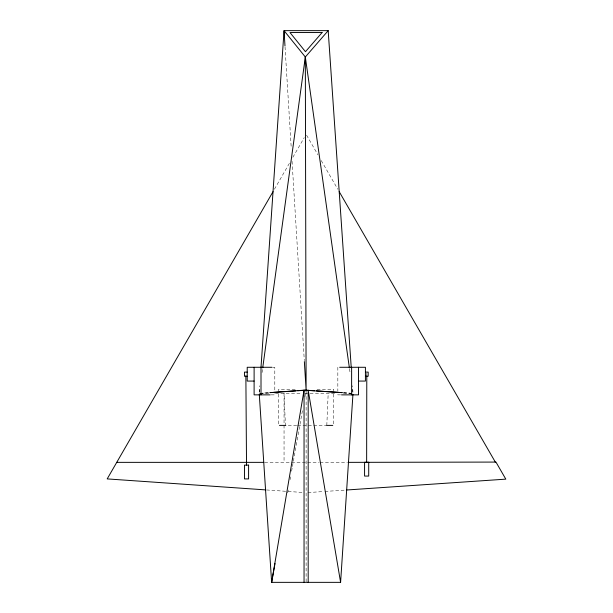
<?xml version="1.0" encoding="UTF-8"?>
<svg xmlns="http://www.w3.org/2000/svg" width="613" height="613" viewBox="0 0 613 613"><rect width="100%" height="100%" fill="white"/><g stroke="black" fill="none" stroke-linecap="round" stroke-linejoin="round"><path stroke-width="0.46" stroke-dasharray="3.06 2.3" d="M366.789 375.899L366.789 373.049M326.806 425.391L328.185 393.393M268.77 393.393L259.222 393.393L259.743 385.784M268.601 392.749L259.222 393.393L259.736 389.6M262.073 372.543L262.594 368.758M287.689 492.86L288.194 490.032M290.056 479.673L290.562 476.845M291.581 471.198L292.255 467.428M292.424 466.485L302.73 409.024M304.929 396.78L305.948 391.125M274.44 189.21L289.566 163.012M292.876 157.28L304.224 137.634M259.222 393.393L268.755 392.711M308.002 492.576L324.032 491.503M324.974 491.442L345.717 490.055M272.961 367.279L274.8 367.279L274.8 391.056M295.175 389.255L278.532 389.255L278.532 425.391M317.051 389.255L333.702 389.255L333.702 425.391M275.452 393.393L302.14 393.393M304.738 393.393L308.186 393.393M310.086 393.393L336.775 393.393M343.456 393.393L353.011 393.393L352.49 385.784M271.122 394.864L274.8 394.864L274.8 392.006M340.59 394.864L337.832 394.864L337.832 392.006M296.707 425.391L285.428 425.391L284.049 393.393L284.049 462.355M297.65 425.391L325.863 425.391M264.67 462.355L290.677 462.355M291.627 462.355L319.105 462.355M320.055 462.355L347.533 462.355M343.632 392.749L353.011 393.393L352.467 389.6M266.502 489.956L287.252 491.388M288.194 491.457L304.224 492.568M343.472 392.711L353.011 393.393M306.584 135.174L317.932 154.828M321.243 160.56L337.786 189.21M349.517 368.758L350.184 373.493M285.037 46.864L291.244 147.948M292.064 161.303L304.301 360.62M337.832 367.279L337.832 391.056M306.117 391.14L306.117 582.35"/><path stroke-width="0.92" d="M366.643 462.279L366.789 375.899M259.284 394.335L271.636 582.35L340.598 582.35L352.942 394.335M260.977 367.7L284.049 30.65L328.185 30.65L351.249 367.7M262.724 367.808L305.32 56.994L328.185 30.65M275.015 563.508L271.636 582.35L304.048 390.182L342.514 392.642M273.023 191.67L107.191 478.906L265.559 489.887M348.475 462.355L495.963 462.079L505.809 479.144L346.659 489.994M269.712 392.642L304.048 390.182L304.048 582.35M270.471 392.619L295.795 390.887M297.673 390.765L306.117 390.182L314.553 390.765M272.042 367.279L247.215 367.279L247.215 381.071L254.111 381.071M339.671 367.279L365.417 367.279L365.417 381.071L358.521 381.071M247.215 372.106L244.457 372.106L244.457 376.244L247.215 376.244M365.417 372.106L368.175 372.106L368.175 376.244L365.417 376.244M270.203 394.864L254.111 394.864L254.111 367.279M341.51 394.864L358.521 394.864L358.521 367.279M279.467 425.391L285.735 425.391M326.499 425.391L332.759 425.391M116.746 462.355L263.751 462.355M316.431 390.887L341.755 392.619M349.379 367.808L305.32 56.994L284.049 30.65L284.984 45.906M339.204 191.67L495.48 462.355M340.598 582.35L308.186 390.182L308.186 582.35M304.354 361.57L306.117 390.182L305.32 56.994M245.867 375.899L246.526 465.114M351.624 367.279L351.624 394.864M261.008 367.279L261.008 394.864M322.086 32.543L305.458 51.699L289.987 32.543L322.086 32.543M368.712 462.279L364.574 462.279L364.574 476.071L368.712 476.071L368.712 462.279M248.594 465.114L244.457 465.114L244.457 478.906L248.594 478.906L248.594 465.114"/></g></svg>
